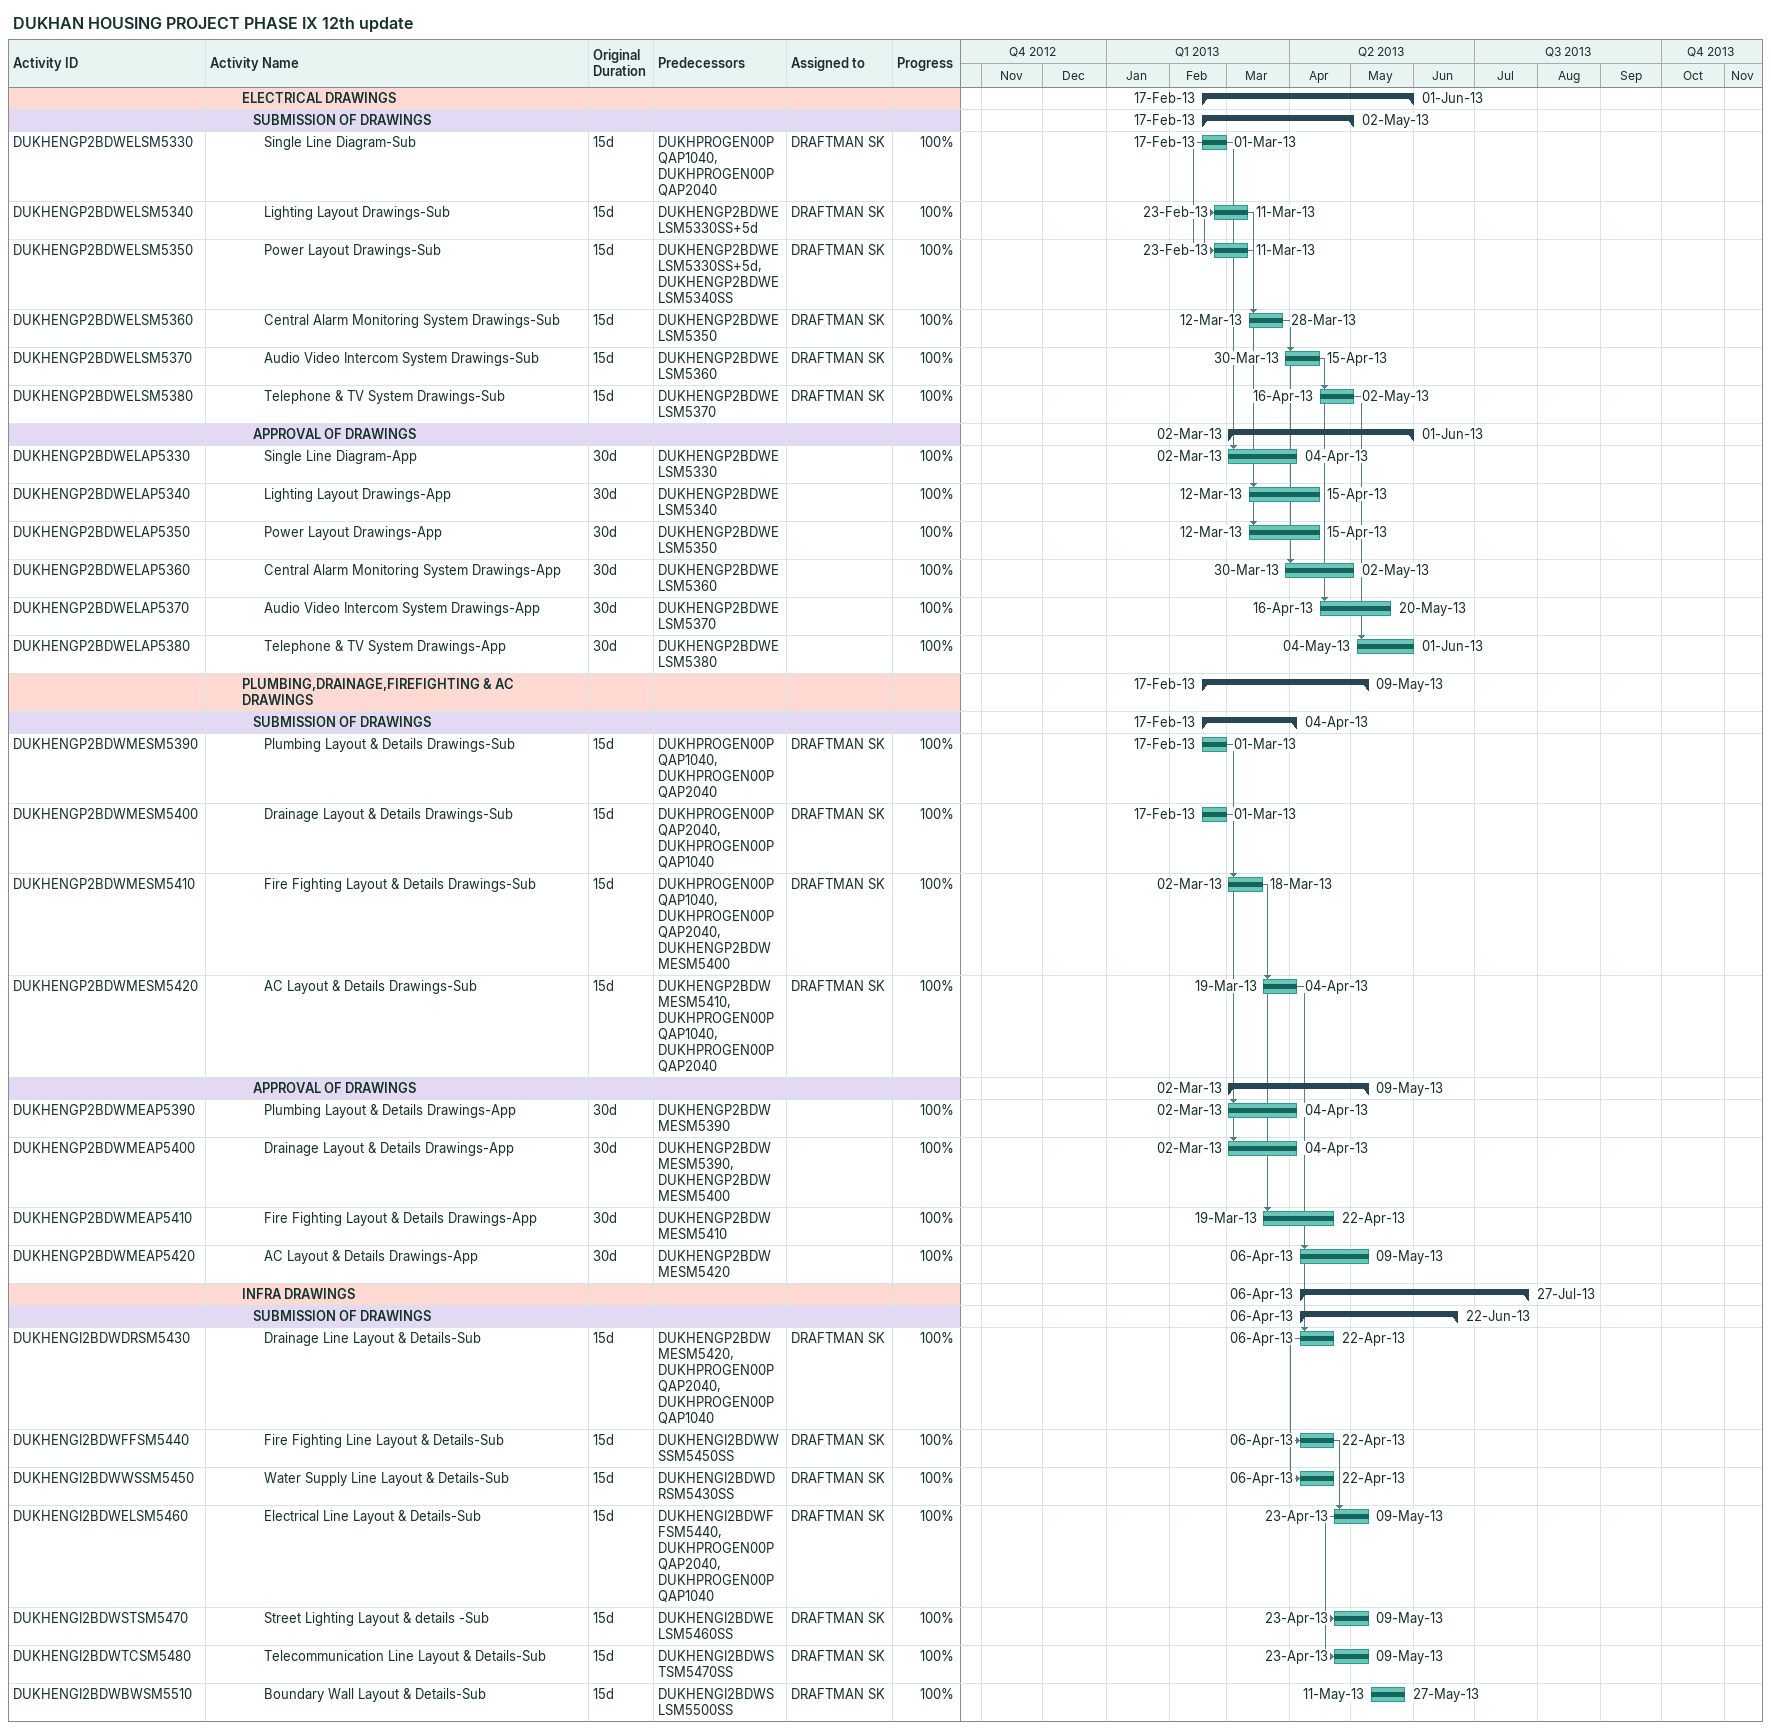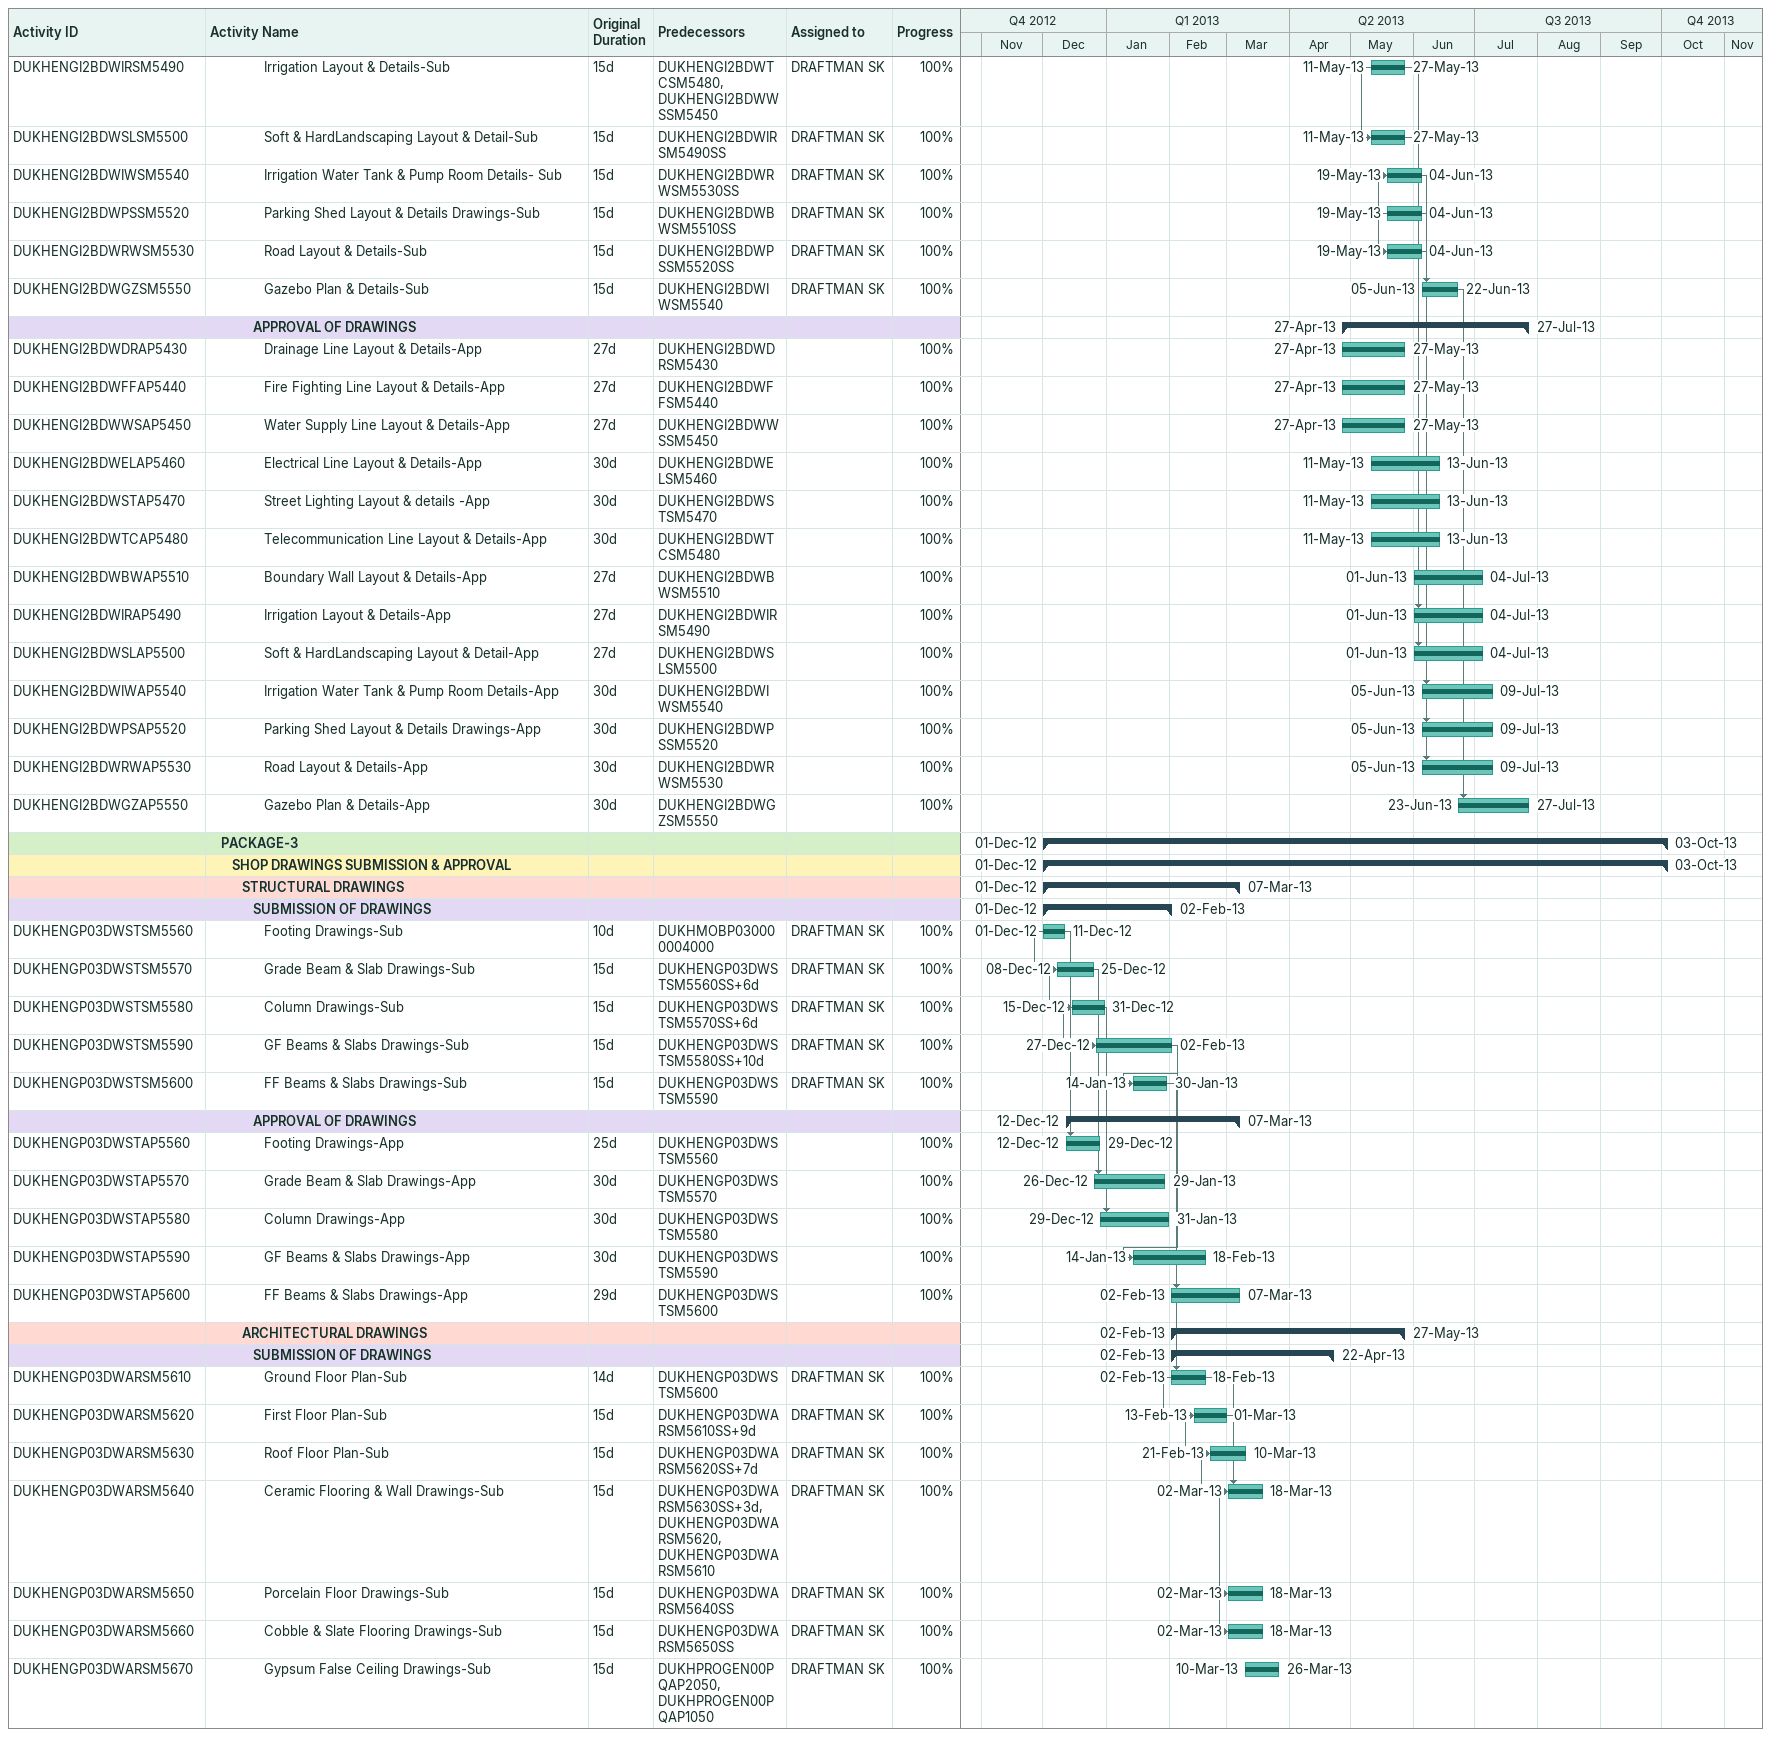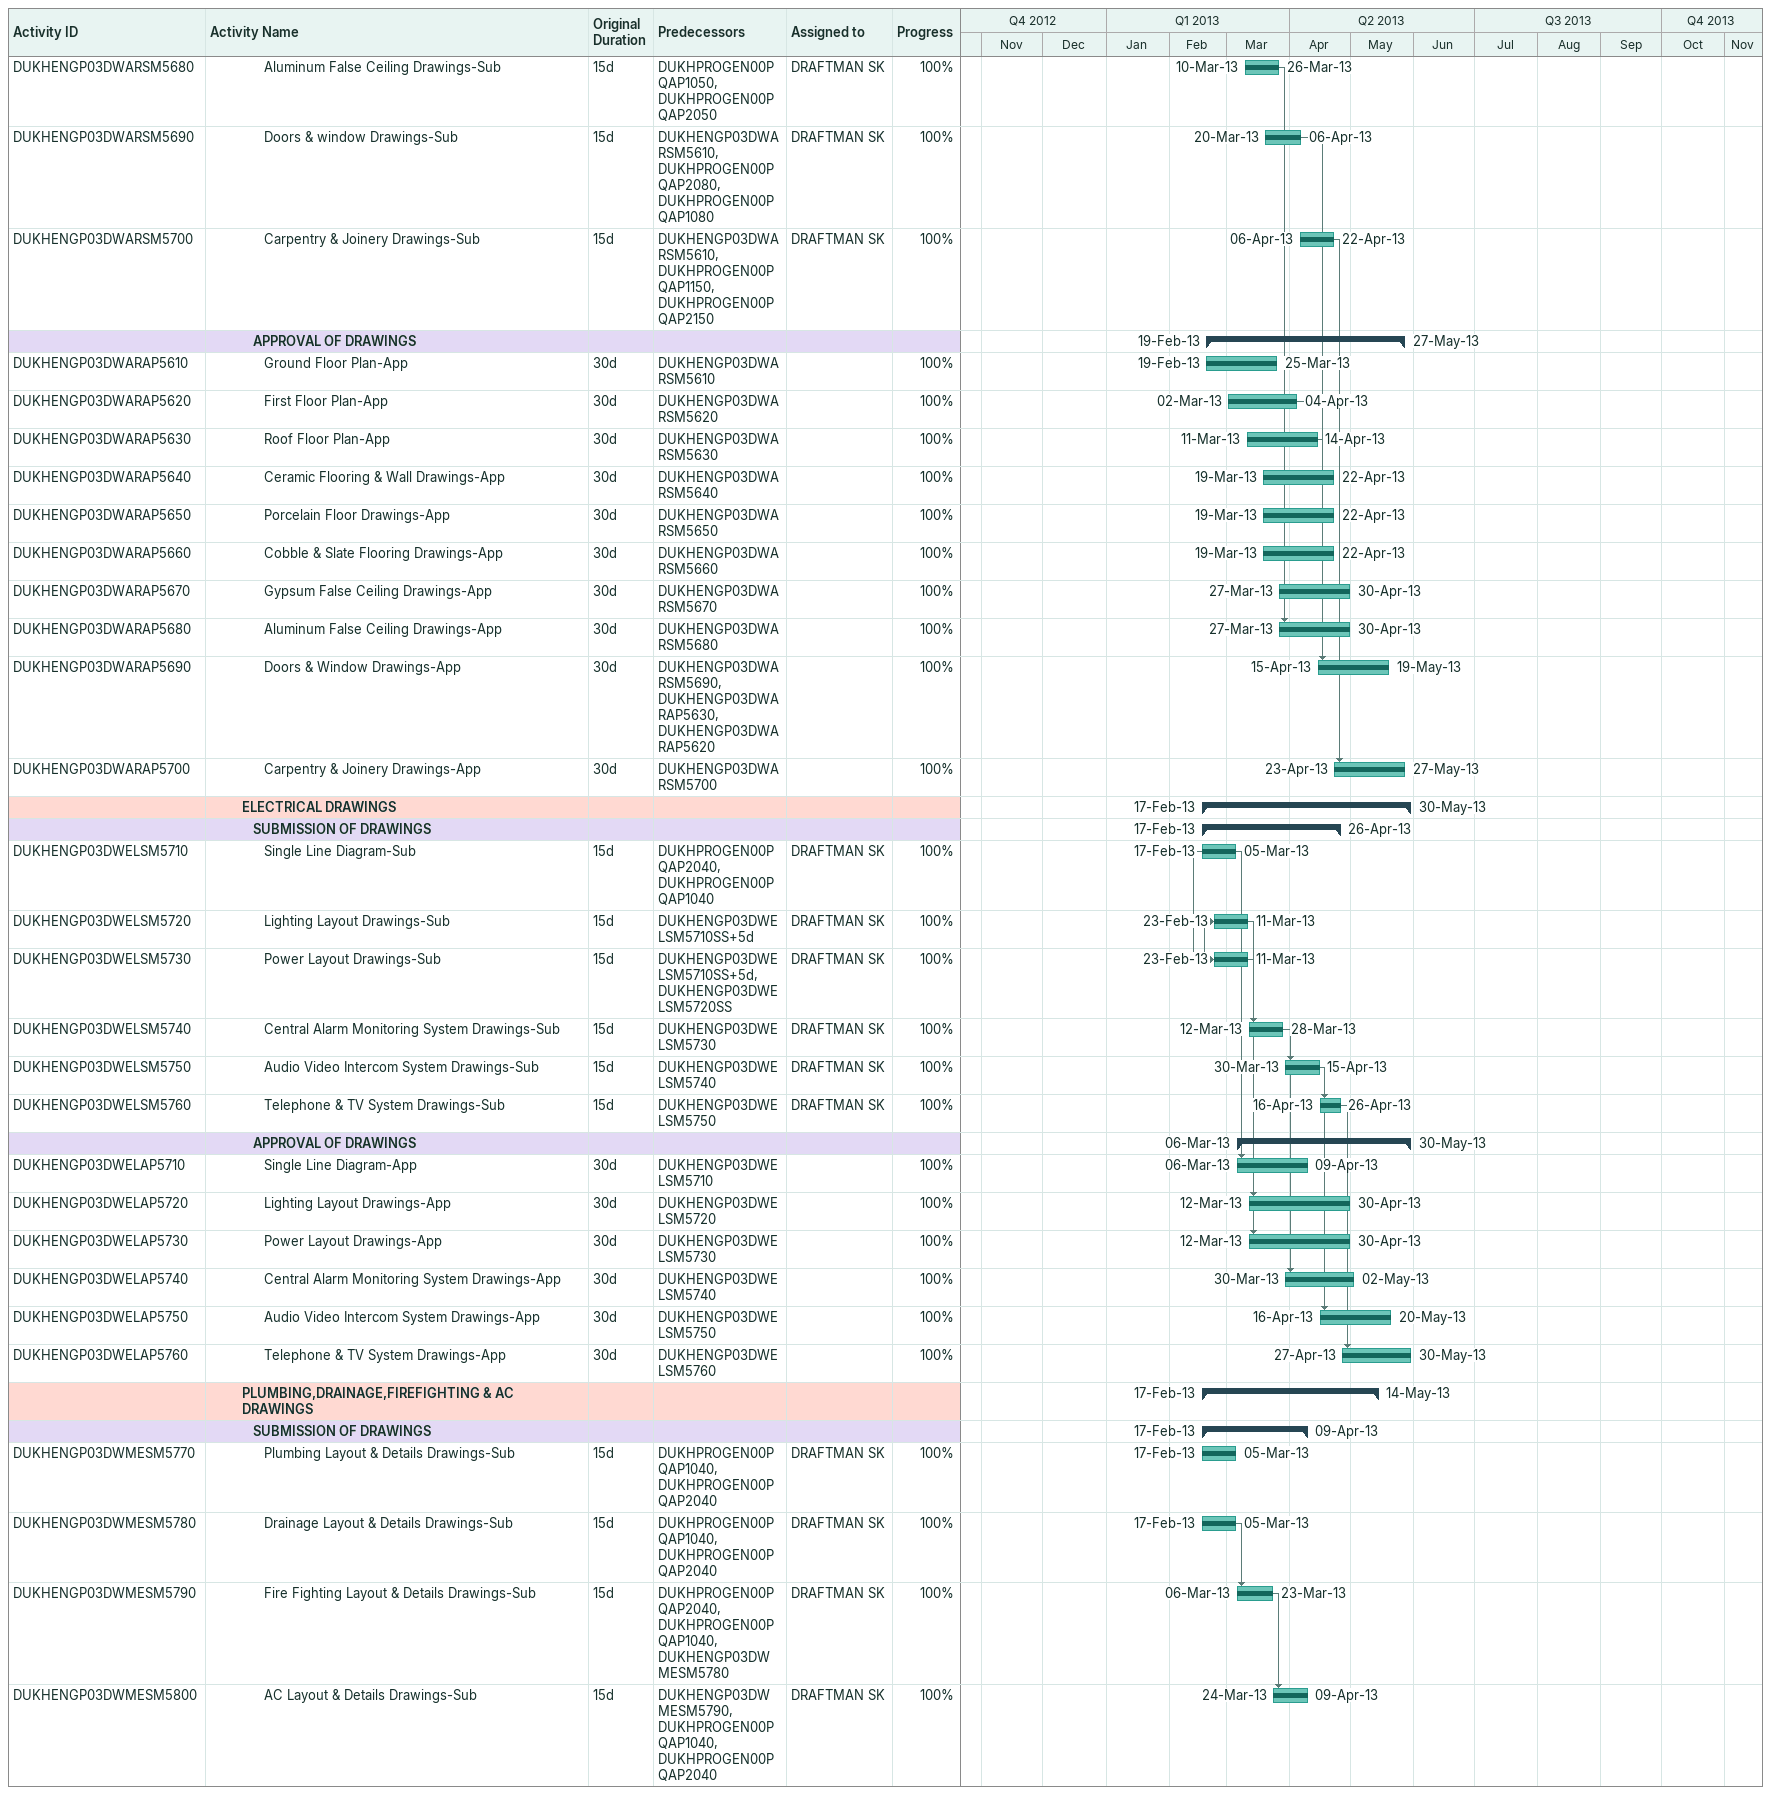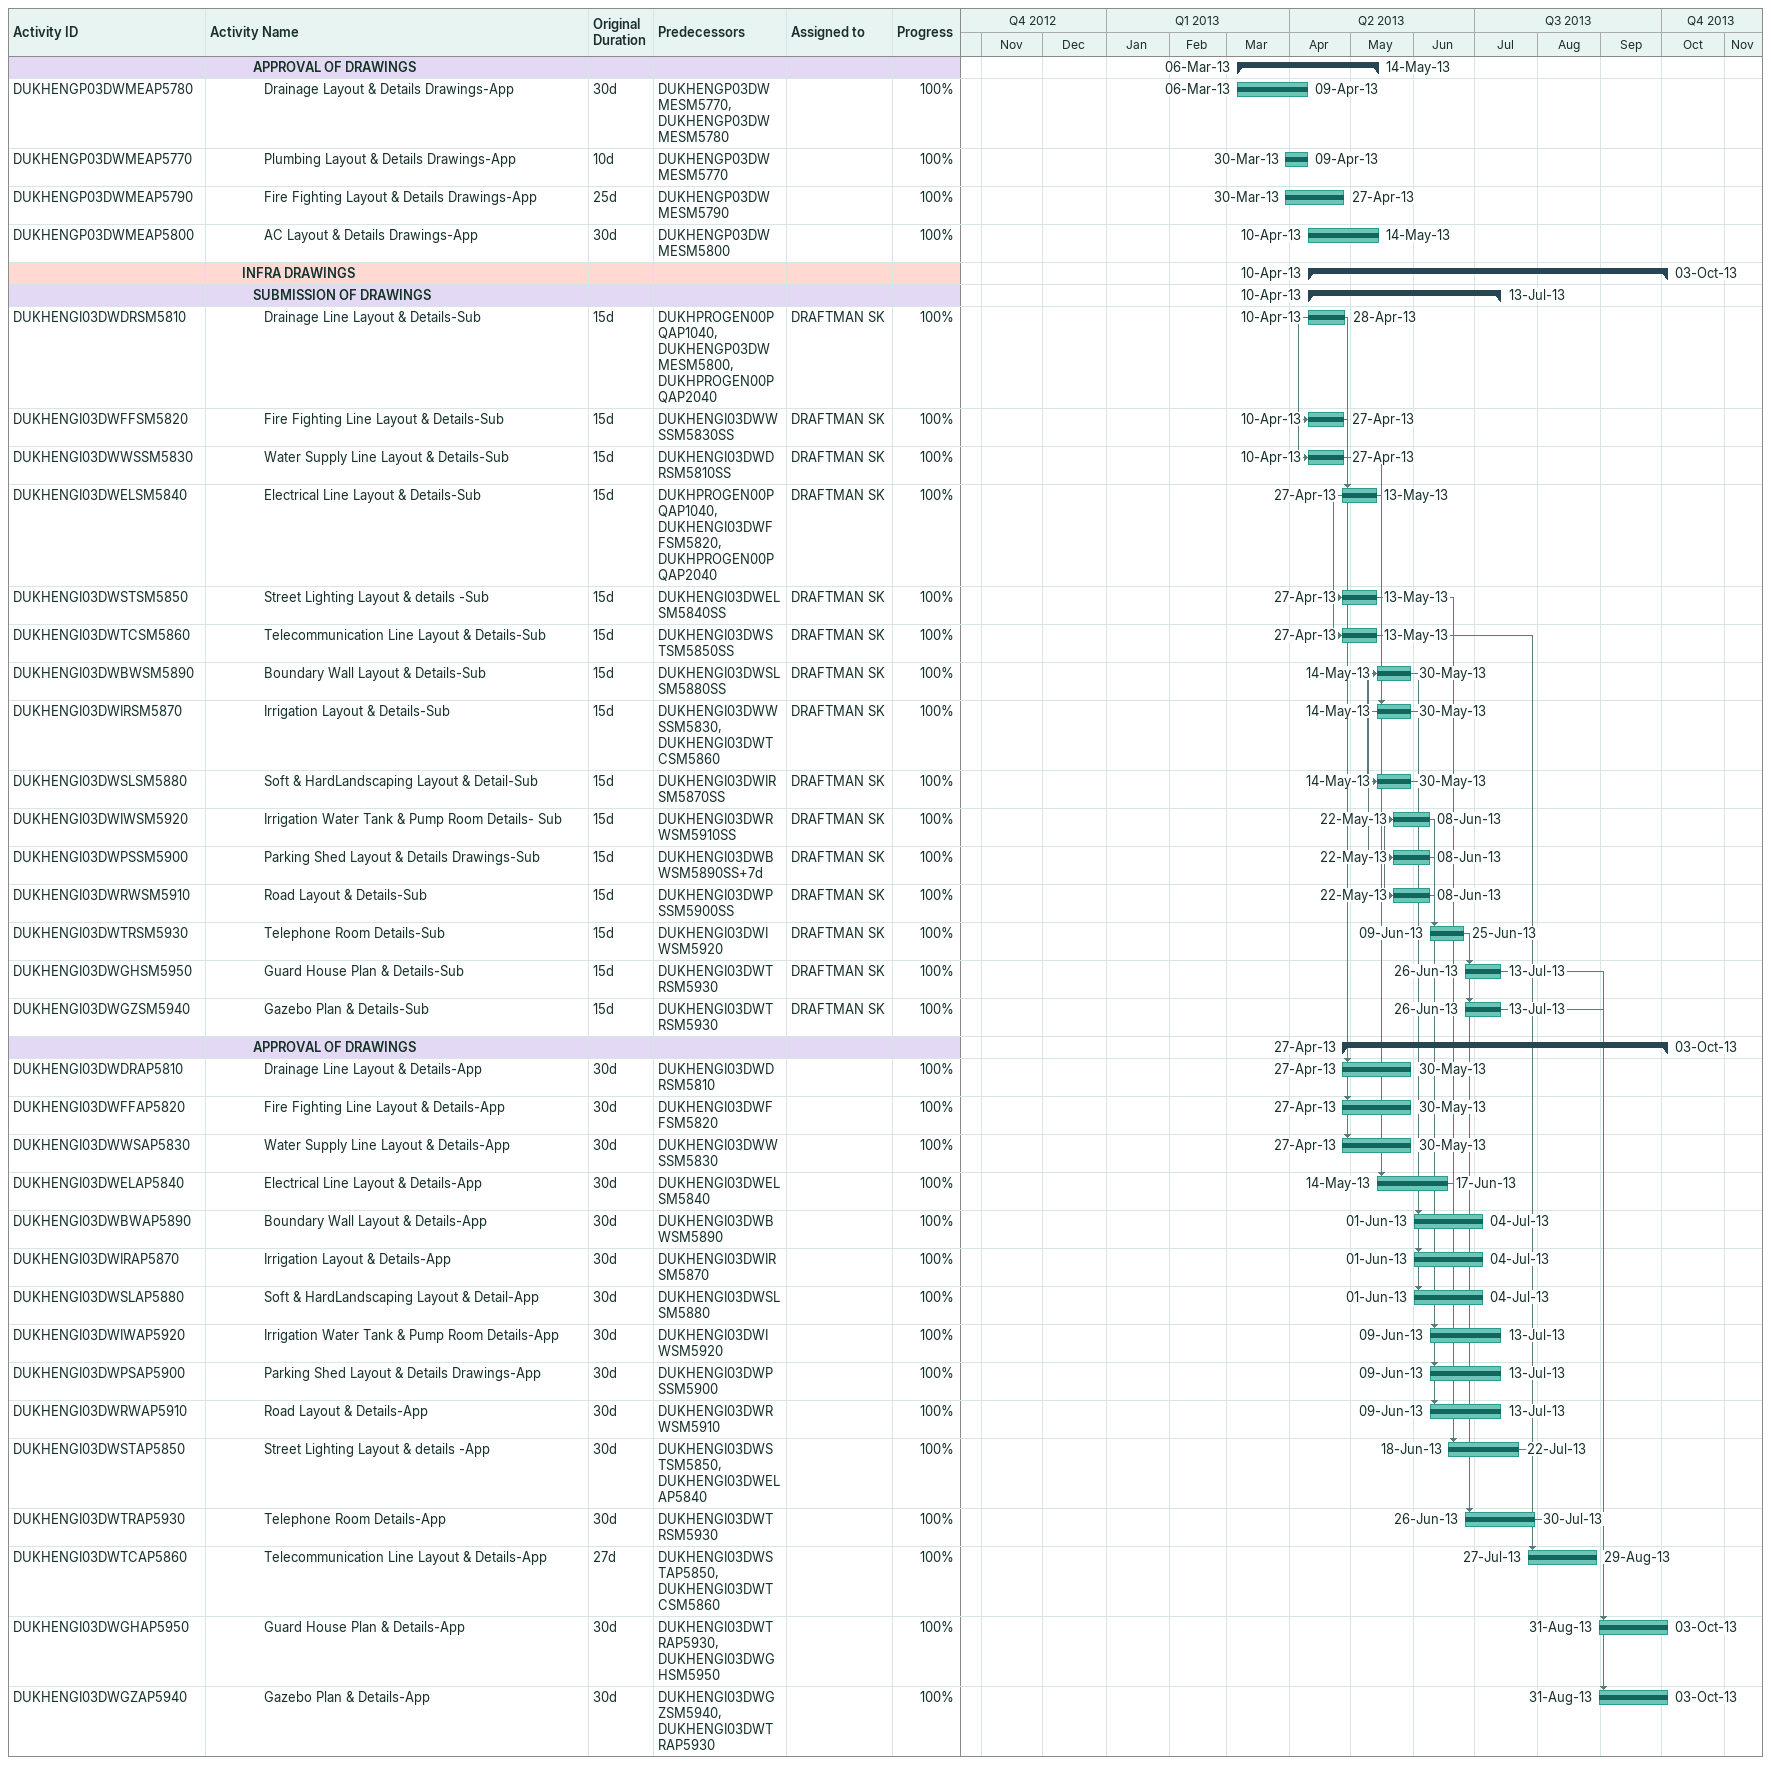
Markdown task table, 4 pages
DUKHAN HOUSING PROJECT PHASE IX 12th update

| ID | Level | Task | Original duration | Start | Finish | Predecessors | Resources | % complete |
|---|---|---|---|---|---|---|---|---|
|  | 4 | **ELECTRICAL DRAWINGS** |  | 2013-02-17 | 2013-06-01 |  |  |  |
|  | 5 | **SUBMISSION OF DRAWINGS** |  | 2013-02-17 | 2013-05-02 |  |  |  |
| DUKHENGP2BDWELSM5330 | 6 | Single Line Diagram-Sub | 15d | 2013-02-17 | 2013-03-01 | DUKHPROGEN00PQAP1040, DUKHPROGEN00PQAP2040 | DRAFTMAN SK | 100 |
| DUKHENGP2BDWELSM5340 | 6 | Lighting Layout Drawings-Sub | 15d | 2013-02-23 | 2013-03-11 | DUKHENGP2BDWELSM5330SS+5d | DRAFTMAN SK | 100 |
| DUKHENGP2BDWELSM5350 | 6 | Power Layout Drawings-Sub | 15d | 2013-02-23 | 2013-03-11 | DUKHENGP2BDWELSM5330SS+5d, DUKHENGP2BDWELSM5340SS | DRAFTMAN SK | 100 |
| DUKHENGP2BDWELSM5360 | 6 | Central Alarm Monitoring System Drawings-Sub | 15d | 2013-03-12 | 2013-03-28 | DUKHENGP2BDWELSM5350 | DRAFTMAN SK | 100 |
| DUKHENGP2BDWELSM5370 | 6 | Audio Video Intercom System Drawings-Sub | 15d | 2013-03-30 | 2013-04-15 | DUKHENGP2BDWELSM5360 | DRAFTMAN SK | 100 |
| DUKHENGP2BDWELSM5380 | 6 | Telephone & TV System Drawings-Sub | 15d | 2013-04-16 | 2013-05-02 | DUKHENGP2BDWELSM5370 | DRAFTMAN SK | 100 |
|  | 5 | **APPROVAL OF DRAWINGS** |  | 2013-03-02 | 2013-06-01 |  |  |  |
| DUKHENGP2BDWELAP5330 | 6 | Single Line Diagram-App | 30d | 2013-03-02 | 2013-04-04 | DUKHENGP2BDWELSM5330 |  | 100 |
| DUKHENGP2BDWELAP5340 | 6 | Lighting Layout Drawings-App | 30d | 2013-03-12 | 2013-04-15 | DUKHENGP2BDWELSM5340 |  | 100 |
| DUKHENGP2BDWELAP5350 | 6 | Power Layout Drawings-App | 30d | 2013-03-12 | 2013-04-15 | DUKHENGP2BDWELSM5350 |  | 100 |
| DUKHENGP2BDWELAP5360 | 6 | Central Alarm Monitoring System Drawings-App | 30d | 2013-03-30 | 2013-05-02 | DUKHENGP2BDWELSM5360 |  | 100 |
| DUKHENGP2BDWELAP5370 | 6 | Audio Video Intercom System Drawings-App | 30d | 2013-04-16 | 2013-05-20 | DUKHENGP2BDWELSM5370 |  | 100 |
| DUKHENGP2BDWELAP5380 | 6 | Telephone & TV System Drawings-App | 30d | 2013-05-04 | 2013-06-01 | DUKHENGP2BDWELSM5380 |  | 100 |
|  | 4 | **PLUMBING,DRAINAGE,FIREFIGHTING & AC DRAWINGS** |  | 2013-02-17 | 2013-05-09 |  |  |  |
|  | 5 | **SUBMISSION OF DRAWINGS** |  | 2013-02-17 | 2013-04-04 |  |  |  |
| DUKHENGP2BDWMESM5390 | 6 | Plumbing Layout & Details Drawings-Sub | 15d | 2013-02-17 | 2013-03-01 | DUKHPROGEN00PQAP1040, DUKHPROGEN00PQAP2040 | DRAFTMAN SK | 100 |
| DUKHENGP2BDWMESM5400 | 6 | Drainage Layout & Details Drawings-Sub | 15d | 2013-02-17 | 2013-03-01 | DUKHPROGEN00PQAP2040, DUKHPROGEN00PQAP1040 | DRAFTMAN SK | 100 |
| DUKHENGP2BDWMESM5410 | 6 | Fire Fighting Layout & Details Drawings-Sub | 15d | 2013-03-02 | 2013-03-18 | DUKHPROGEN00PQAP1040, DUKHPROGEN00PQAP2040, DUKHENGP2BDWMESM5400 | DRAFTMAN SK | 100 |
| DUKHENGP2BDWMESM5420 | 6 | AC Layout & Details Drawings-Sub | 15d | 2013-03-19 | 2013-04-04 | DUKHENGP2BDWMESM5410, DUKHPROGEN00PQAP1040, DUKHPROGEN00PQAP2040 | DRAFTMAN SK | 100 |
|  | 5 | **APPROVAL OF DRAWINGS** |  | 2013-03-02 | 2013-05-09 |  |  |  |
| DUKHENGP2BDWMEAP5390 | 6 | Plumbing Layout & Details Drawings-App | 30d | 2013-03-02 | 2013-04-04 | DUKHENGP2BDWMESM5390 |  | 100 |
| DUKHENGP2BDWMEAP5400 | 6 | Drainage Layout & Details Drawings-App | 30d | 2013-03-02 | 2013-04-04 | DUKHENGP2BDWMESM5390, DUKHENGP2BDWMESM5400 |  | 100 |
| DUKHENGP2BDWMEAP5410 | 6 | Fire Fighting Layout & Details Drawings-App | 30d | 2013-03-19 | 2013-04-22 | DUKHENGP2BDWMESM5410 |  | 100 |
| DUKHENGP2BDWMEAP5420 | 6 | AC Layout & Details Drawings-App | 30d | 2013-04-06 | 2013-05-09 | DUKHENGP2BDWMESM5420 |  | 100 |
|  | 4 | **INFRA DRAWINGS** |  | 2013-04-06 | 2013-07-27 |  |  |  |
|  | 5 | **SUBMISSION OF DRAWINGS** |  | 2013-04-06 | 2013-06-22 |  |  |  |
| DUKHENGI2BDWDRSM5430 | 6 | Drainage Line Layout & Details-Sub | 15d | 2013-04-06 | 2013-04-22 | DUKHENGP2BDWMESM5420, DUKHPROGEN00PQAP2040, DUKHPROGEN00PQAP1040 | DRAFTMAN SK | 100 |
| DUKHENGI2BDWFFSM5440 | 6 | Fire Fighting Line Layout & Details-Sub | 15d | 2013-04-06 | 2013-04-22 | DUKHENGI2BDWWSSM5450SS | DRAFTMAN SK | 100 |
| DUKHENGI2BDWWSSM5450 | 6 | Water Supply Line Layout & Details-Sub | 15d | 2013-04-06 | 2013-04-22 | DUKHENGI2BDWDRSM5430SS | DRAFTMAN SK | 100 |
| DUKHENGI2BDWELSM5460 | 6 | Electrical Line Layout & Details-Sub | 15d | 2013-04-23 | 2013-05-09 | DUKHENGI2BDWFFSM5440, DUKHPROGEN00PQAP2040, DUKHPROGEN00PQAP1040 | DRAFTMAN SK | 100 |
| DUKHENGI2BDWSTSM5470 | 6 | Street Lighting Layout & details -Sub | 15d | 2013-04-23 | 2013-05-09 | DUKHENGI2BDWELSM5460SS | DRAFTMAN SK | 100 |
| DUKHENGI2BDWTCSM5480 | 6 | Telecommunication Line Layout & Details-Sub | 15d | 2013-04-23 | 2013-05-09 | DUKHENGI2BDWSTSM5470SS | DRAFTMAN SK | 100 |
| DUKHENGI2BDWBWSM5510 | 6 | Boundary Wall Layout & Details-Sub | 15d | 2013-05-11 | 2013-05-27 | DUKHENGI2BDWSLSM5500SS | DRAFTMAN SK | 100 |
| DUKHENGI2BDWIRSM5490 | 6 | Irrigation Layout & Details-Sub | 15d | 2013-05-11 | 2013-05-27 | DUKHENGI2BDWTCSM5480, DUKHENGI2BDWWSSM5450 | DRAFTMAN SK | 100 |
| DUKHENGI2BDWSLSM5500 | 6 | Soft & HardLandscaping Layout & Detail-Sub | 15d | 2013-05-11 | 2013-05-27 | DUKHENGI2BDWIRSM5490SS | DRAFTMAN SK | 100 |
| DUKHENGI2BDWIWSM5540 | 6 | Irrigation Water Tank & Pump Room Details- Sub | 15d | 2013-05-19 | 2013-06-04 | DUKHENGI2BDWRWSM5530SS | DRAFTMAN SK | 100 |
| DUKHENGI2BDWPSSM5520 | 6 | Parking Shed Layout & Details Drawings-Sub | 15d | 2013-05-19 | 2013-06-04 | DUKHENGI2BDWBWSM5510SS | DRAFTMAN SK | 100 |
| DUKHENGI2BDWRWSM5530 | 6 | Road Layout & Details-Sub | 15d | 2013-05-19 | 2013-06-04 | DUKHENGI2BDWPSSM5520SS | DRAFTMAN SK | 100 |
| DUKHENGI2BDWGZSM5550 | 6 | Gazebo Plan & Details-Sub | 15d | 2013-06-05 | 2013-06-22 | DUKHENGI2BDWIWSM5540 | DRAFTMAN SK | 100 |
|  | 5 | **APPROVAL OF DRAWINGS** |  | 2013-04-27 | 2013-07-27 |  |  |  |
| DUKHENGI2BDWDRAP5430 | 6 | Drainage Line Layout & Details-App | 27d | 2013-04-27 | 2013-05-27 | DUKHENGI2BDWDRSM5430 |  | 100 |
| DUKHENGI2BDWFFAP5440 | 6 | Fire Fighting Line Layout & Details-App | 27d | 2013-04-27 | 2013-05-27 | DUKHENGI2BDWFFSM5440 |  | 100 |
| DUKHENGI2BDWWSAP5450 | 6 | Water Supply Line Layout & Details-App | 27d | 2013-04-27 | 2013-05-27 | DUKHENGI2BDWWSSM5450 |  | 100 |
| DUKHENGI2BDWELAP5460 | 6 | Electrical Line Layout & Details-App | 30d | 2013-05-11 | 2013-06-13 | DUKHENGI2BDWELSM5460 |  | 100 |
| DUKHENGI2BDWSTAP5470 | 6 | Street Lighting Layout & details -App | 30d | 2013-05-11 | 2013-06-13 | DUKHENGI2BDWSTSM5470 |  | 100 |
| DUKHENGI2BDWTCAP5480 | 6 | Telecommunication Line Layout & Details-App | 30d | 2013-05-11 | 2013-06-13 | DUKHENGI2BDWTCSM5480 |  | 100 |
| DUKHENGI2BDWBWAP5510 | 6 | Boundary Wall Layout & Details-App | 27d | 2013-06-01 | 2013-07-04 | DUKHENGI2BDWBWSM5510 |  | 100 |
| DUKHENGI2BDWIRAP5490 | 6 | Irrigation Layout & Details-App | 27d | 2013-06-01 | 2013-07-04 | DUKHENGI2BDWIRSM5490 |  | 100 |
| DUKHENGI2BDWSLAP5500 | 6 | Soft & HardLandscaping Layout & Detail-App | 27d | 2013-06-01 | 2013-07-04 | DUKHENGI2BDWSLSM5500 |  | 100 |
| DUKHENGI2BDWIWAP5540 | 6 | Irrigation Water Tank & Pump Room Details-App | 30d | 2013-06-05 | 2013-07-09 | DUKHENGI2BDWIWSM5540 |  | 100 |
| DUKHENGI2BDWPSAP5520 | 6 | Parking Shed Layout & Details Drawings-App | 30d | 2013-06-05 | 2013-07-09 | DUKHENGI2BDWPSSM5520 |  | 100 |
| DUKHENGI2BDWRWAP5530 | 6 | Road Layout & Details-App | 30d | 2013-06-05 | 2013-07-09 | DUKHENGI2BDWRWSM5530 |  | 100 |
| DUKHENGI2BDWGZAP5550 | 6 | Gazebo Plan & Details-App | 30d | 2013-06-23 | 2013-07-27 | DUKHENGI2BDWGZSM5550 |  | 100 |
|  | 2 | **PACKAGE-3** |  | 2012-12-01 | 2013-10-03 |  |  |  |
|  | 3 | **SHOP DRAWINGS SUBMISSION & APPROVAL** |  | 2012-12-01 | 2013-10-03 |  |  |  |
|  | 4 | **STRUCTURAL DRAWINGS** |  | 2012-12-01 | 2013-03-07 |  |  |  |
|  | 5 | **SUBMISSION OF DRAWINGS** |  | 2012-12-01 | 2013-02-02 |  |  |  |
| DUKHENGP03DWSTSM5560 | 6 | Footing Drawings-Sub | 10d | 2012-12-01 | 2012-12-11 | DUKHMOBP030000004000 | DRAFTMAN SK | 100 |
| DUKHENGP03DWSTSM5570 | 6 | Grade Beam & Slab Drawings-Sub | 15d | 2012-12-08 | 2012-12-25 | DUKHENGP03DWSTSM5560SS+6d | DRAFTMAN SK | 100 |
| DUKHENGP03DWSTSM5580 | 6 | Column Drawings-Sub | 15d | 2012-12-15 | 2012-12-31 | DUKHENGP03DWSTSM5570SS+6d | DRAFTMAN SK | 100 |
| DUKHENGP03DWSTSM5590 | 6 | GF Beams & Slabs Drawings-Sub | 15d | 2012-12-27 | 2013-02-02 | DUKHENGP03DWSTSM5580SS+10d | DRAFTMAN SK | 100 |
| DUKHENGP03DWSTSM5600 | 6 | FF Beams & Slabs Drawings-Sub | 15d | 2013-01-14 | 2013-01-30 | DUKHENGP03DWSTSM5590 | DRAFTMAN SK | 100 |
|  | 5 | **APPROVAL OF DRAWINGS** |  | 2012-12-12 | 2013-03-07 |  |  |  |
| DUKHENGP03DWSTAP5560 | 6 | Footing Drawings-App | 25d | 2012-12-12 | 2012-12-29 | DUKHENGP03DWSTSM5560 |  | 100 |
| DUKHENGP03DWSTAP5570 | 6 | Grade Beam & Slab Drawings-App | 30d | 2012-12-26 | 2013-01-29 | DUKHENGP03DWSTSM5570 |  | 100 |
| DUKHENGP03DWSTAP5580 | 6 | Column Drawings-App | 30d | 2012-12-29 | 2013-01-31 | DUKHENGP03DWSTSM5580 |  | 100 |
| DUKHENGP03DWSTAP5590 | 6 | GF Beams & Slabs Drawings-App | 30d | 2013-01-14 | 2013-02-18 | DUKHENGP03DWSTSM5590 |  | 100 |
| DUKHENGP03DWSTAP5600 | 6 | FF Beams & Slabs Drawings-App | 29d | 2013-02-02 | 2013-03-07 | DUKHENGP03DWSTSM5600 |  | 100 |
|  | 4 | **ARCHITECTURAL DRAWINGS** |  | 2013-02-02 | 2013-05-27 |  |  |  |
|  | 5 | **SUBMISSION OF DRAWINGS** |  | 2013-02-02 | 2013-04-22 |  |  |  |
| DUKHENGP03DWARSM5610 | 6 | Ground Floor Plan-Sub | 14d | 2013-02-02 | 2013-02-18 | DUKHENGP03DWSTSM5600 | DRAFTMAN SK | 100 |
| DUKHENGP03DWARSM5620 | 6 | First Floor Plan-Sub | 15d | 2013-02-13 | 2013-03-01 | DUKHENGP03DWARSM5610SS+9d | DRAFTMAN SK | 100 |
| DUKHENGP03DWARSM5630 | 6 | Roof Floor Plan-Sub | 15d | 2013-02-21 | 2013-03-10 | DUKHENGP03DWARSM5620SS+7d | DRAFTMAN SK | 100 |
| DUKHENGP03DWARSM5640 | 6 | Ceramic Flooring & Wall Drawings-Sub | 15d | 2013-03-02 | 2013-03-18 | DUKHENGP03DWARSM5630SS+3d, DUKHENGP03DWARSM5620, DUKHENGP03DWARSM5610 | DRAFTMAN SK | 100 |
| DUKHENGP03DWARSM5650 | 6 | Porcelain Floor Drawings-Sub | 15d | 2013-03-02 | 2013-03-18 | DUKHENGP03DWARSM5640SS | DRAFTMAN SK | 100 |
| DUKHENGP03DWARSM5660 | 6 | Cobble & Slate Flooring Drawings-Sub | 15d | 2013-03-02 | 2013-03-18 | DUKHENGP03DWARSM5650SS | DRAFTMAN SK | 100 |
| DUKHENGP03DWARSM5670 | 6 | Gypsum False Ceiling Drawings-Sub | 15d | 2013-03-10 | 2013-03-26 | DUKHPROGEN00PQAP2050, DUKHPROGEN00PQAP1050 | DRAFTMAN SK | 100 |
| DUKHENGP03DWARSM5680 | 6 | Aluminum False Ceiling Drawings-Sub | 15d | 2013-03-10 | 2013-03-26 | DUKHPROGEN00PQAP1050, DUKHPROGEN00PQAP2050 | DRAFTMAN SK | 100 |
| DUKHENGP03DWARSM5690 | 6 | Doors & window Drawings-Sub | 15d | 2013-03-20 | 2013-04-06 | DUKHENGP03DWARSM5610, DUKHPROGEN00PQAP2080, DUKHPROGEN00PQAP1080 | DRAFTMAN SK | 100 |
| DUKHENGP03DWARSM5700 | 6 | Carpentry & Joinery Drawings-Sub | 15d | 2013-04-06 | 2013-04-22 | DUKHENGP03DWARSM5610, DUKHPROGEN00PQAP1150, DUKHPROGEN00PQAP2150 | DRAFTMAN SK | 100 |
|  | 5 | **APPROVAL OF DRAWINGS** |  | 2013-02-19 | 2013-05-27 |  |  |  |
| DUKHENGP03DWARAP5610 | 6 | Ground Floor Plan-App | 30d | 2013-02-19 | 2013-03-25 | DUKHENGP03DWARSM5610 |  | 100 |
| DUKHENGP03DWARAP5620 | 6 | First Floor Plan-App | 30d | 2013-03-02 | 2013-04-04 | DUKHENGP03DWARSM5620 |  | 100 |
| DUKHENGP03DWARAP5630 | 6 | Roof Floor Plan-App | 30d | 2013-03-11 | 2013-04-14 | DUKHENGP03DWARSM5630 |  | 100 |
| DUKHENGP03DWARAP5640 | 6 | Ceramic Flooring & Wall Drawings-App | 30d | 2013-03-19 | 2013-04-22 | DUKHENGP03DWARSM5640 |  | 100 |
| DUKHENGP03DWARAP5650 | 6 | Porcelain Floor Drawings-App | 30d | 2013-03-19 | 2013-04-22 | DUKHENGP03DWARSM5650 |  | 100 |
| DUKHENGP03DWARAP5660 | 6 | Cobble & Slate Flooring Drawings-App | 30d | 2013-03-19 | 2013-04-22 | DUKHENGP03DWARSM5660 |  | 100 |
| DUKHENGP03DWARAP5670 | 6 | Gypsum False Ceiling Drawings-App | 30d | 2013-03-27 | 2013-04-30 | DUKHENGP03DWARSM5670 |  | 100 |
| DUKHENGP03DWARAP5680 | 6 | Aluminum False Ceiling Drawings-App | 30d | 2013-03-27 | 2013-04-30 | DUKHENGP03DWARSM5680 |  | 100 |
| DUKHENGP03DWARAP5690 | 6 | Doors & Window Drawings-App | 30d | 2013-04-15 | 2013-05-19 | DUKHENGP03DWARSM5690, DUKHENGP03DWARAP5630, DUKHENGP03DWARAP5620 |  | 100 |
| DUKHENGP03DWARAP5700 | 6 | Carpentry & Joinery Drawings-App | 30d | 2013-04-23 | 2013-05-27 | DUKHENGP03DWARSM5700 |  | 100 |
|  | 4 | **ELECTRICAL DRAWINGS** |  | 2013-02-17 | 2013-05-30 |  |  |  |
|  | 5 | **SUBMISSION OF DRAWINGS** |  | 2013-02-17 | 2013-04-26 |  |  |  |
| DUKHENGP03DWELSM5710 | 6 | Single Line Diagram-Sub | 15d | 2013-02-17 | 2013-03-05 | DUKHPROGEN00PQAP2040, DUKHPROGEN00PQAP1040 | DRAFTMAN SK | 100 |
| DUKHENGP03DWELSM5720 | 6 | Lighting Layout Drawings-Sub | 15d | 2013-02-23 | 2013-03-11 | DUKHENGP03DWELSM5710SS+5d | DRAFTMAN SK | 100 |
| DUKHENGP03DWELSM5730 | 6 | Power Layout Drawings-Sub | 15d | 2013-02-23 | 2013-03-11 | DUKHENGP03DWELSM5710SS+5d, DUKHENGP03DWELSM5720SS | DRAFTMAN SK | 100 |
| DUKHENGP03DWELSM5740 | 6 | Central Alarm Monitoring System Drawings-Sub | 15d | 2013-03-12 | 2013-03-28 | DUKHENGP03DWELSM5730 | DRAFTMAN SK | 100 |
| DUKHENGP03DWELSM5750 | 6 | Audio Video Intercom System Drawings-Sub | 15d | 2013-03-30 | 2013-04-15 | DUKHENGP03DWELSM5740 | DRAFTMAN SK | 100 |
| DUKHENGP03DWELSM5760 | 6 | Telephone & TV System Drawings-Sub | 15d | 2013-04-16 | 2013-04-26 | DUKHENGP03DWELSM5750 | DRAFTMAN SK | 100 |
|  | 5 | **APPROVAL OF DRAWINGS** |  | 2013-03-06 | 2013-05-30 |  |  |  |
| DUKHENGP03DWELAP5710 | 6 | Single Line Diagram-App | 30d | 2013-03-06 | 2013-04-09 | DUKHENGP03DWELSM5710 |  | 100 |
| DUKHENGP03DWELAP5720 | 6 | Lighting Layout Drawings-App | 30d | 2013-03-12 | 2013-04-30 | DUKHENGP03DWELSM5720 |  | 100 |
| DUKHENGP03DWELAP5730 | 6 | Power Layout Drawings-App | 30d | 2013-03-12 | 2013-04-30 | DUKHENGP03DWELSM5730 |  | 100 |
| DUKHENGP03DWELAP5740 | 6 | Central Alarm Monitoring System Drawings-App | 30d | 2013-03-30 | 2013-05-02 | DUKHENGP03DWELSM5740 |  | 100 |
| DUKHENGP03DWELAP5750 | 6 | Audio Video Intercom System Drawings-App | 30d | 2013-04-16 | 2013-05-20 | DUKHENGP03DWELSM5750 |  | 100 |
| DUKHENGP03DWELAP5760 | 6 | Telephone & TV System Drawings-App | 30d | 2013-04-27 | 2013-05-30 | DUKHENGP03DWELSM5760 |  | 100 |
|  | 4 | **PLUMBING,DRAINAGE,FIREFIGHTING & AC DRAWINGS** |  | 2013-02-17 | 2013-05-14 |  |  |  |
|  | 5 | **SUBMISSION OF DRAWINGS** |  | 2013-02-17 | 2013-04-09 |  |  |  |
| DUKHENGP03DWMESM5770 | 6 | Plumbing Layout & Details Drawings-Sub | 15d | 2013-02-17 | 2013-03-05 | DUKHPROGEN00PQAP1040, DUKHPROGEN00PQAP2040 | DRAFTMAN SK | 100 |
| DUKHENGP03DWMESM5780 | 6 | Drainage Layout & Details Drawings-Sub | 15d | 2013-02-17 | 2013-03-05 | DUKHPROGEN00PQAP1040, DUKHPROGEN00PQAP2040 | DRAFTMAN SK | 100 |
| DUKHENGP03DWMESM5790 | 6 | Fire Fighting Layout & Details Drawings-Sub | 15d | 2013-03-06 | 2013-03-23 | DUKHPROGEN00PQAP2040, DUKHPROGEN00PQAP1040, DUKHENGP03DWMESM5780 | DRAFTMAN SK | 100 |
| DUKHENGP03DWMESM5800 | 6 | AC Layout & Details Drawings-Sub | 15d | 2013-03-24 | 2013-04-09 | DUKHENGP03DWMESM5790, DUKHPROGEN00PQAP1040, DUKHPROGEN00PQAP2040 | DRAFTMAN SK | 100 |
|  | 5 | **APPROVAL OF DRAWINGS** |  | 2013-03-06 | 2013-05-14 |  |  |  |
| DUKHENGP03DWMEAP5780 | 6 | Drainage Layout & Details Drawings-App | 30d | 2013-03-06 | 2013-04-09 | DUKHENGP03DWMESM5770, DUKHENGP03DWMESM5780 |  | 100 |
| DUKHENGP03DWMEAP5770 | 6 | Plumbing Layout & Details Drawings-App | 10d | 2013-03-30 | 2013-04-09 | DUKHENGP03DWMESM5770 |  | 100 |
| DUKHENGP03DWMEAP5790 | 6 | Fire Fighting Layout & Details Drawings-App | 25d | 2013-03-30 | 2013-04-27 | DUKHENGP03DWMESM5790 |  | 100 |
| DUKHENGP03DWMEAP5800 | 6 | AC Layout & Details Drawings-App | 30d | 2013-04-10 | 2013-05-14 | DUKHENGP03DWMESM5800 |  | 100 |
|  | 4 | **INFRA DRAWINGS** |  | 2013-04-10 | 2013-10-03 |  |  |  |
|  | 5 | **SUBMISSION OF DRAWINGS** |  | 2013-04-10 | 2013-07-13 |  |  |  |
| DUKHENGI03DWDRSM5810 | 6 | Drainage Line Layout & Details-Sub | 15d | 2013-04-10 | 2013-04-28 | DUKHPROGEN00PQAP1040, DUKHENGP03DWMESM5800, DUKHPROGEN00PQAP2040 | DRAFTMAN SK | 100 |
| DUKHENGI03DWFFSM5820 | 6 | Fire Fighting Line Layout & Details-Sub | 15d | 2013-04-10 | 2013-04-27 | DUKHENGI03DWWSSM5830SS | DRAFTMAN SK | 100 |
| DUKHENGI03DWWSSM5830 | 6 | Water Supply Line Layout & Details-Sub | 15d | 2013-04-10 | 2013-04-27 | DUKHENGI03DWDRSM5810SS | DRAFTMAN SK | 100 |
| DUKHENGI03DWELSM5840 | 6 | Electrical Line Layout & Details-Sub | 15d | 2013-04-27 | 2013-05-13 | DUKHPROGEN00PQAP1040, DUKHENGI03DWFFSM5820, DUKHPROGEN00PQAP2040 | DRAFTMAN SK | 100 |
| DUKHENGI03DWSTSM5850 | 6 | Street Lighting Layout & details -Sub | 15d | 2013-04-27 | 2013-05-13 | DUKHENGI03DWELSM5840SS | DRAFTMAN SK | 100 |
| DUKHENGI03DWTCSM5860 | 6 | Telecommunication Line Layout & Details-Sub | 15d | 2013-04-27 | 2013-05-13 | DUKHENGI03DWSTSM5850SS | DRAFTMAN SK | 100 |
| DUKHENGI03DWBWSM5890 | 6 | Boundary Wall Layout & Details-Sub | 15d | 2013-05-14 | 2013-05-30 | DUKHENGI03DWSLSM5880SS | DRAFTMAN SK | 100 |
| DUKHENGI03DWIRSM5870 | 6 | Irrigation Layout & Details-Sub | 15d | 2013-05-14 | 2013-05-30 | DUKHENGI03DWWSSM5830, DUKHENGI03DWTCSM5860 | DRAFTMAN SK | 100 |
| DUKHENGI03DWSLSM5880 | 6 | Soft & HardLandscaping Layout & Detail-Sub | 15d | 2013-05-14 | 2013-05-30 | DUKHENGI03DWIRSM5870SS | DRAFTMAN SK | 100 |
| DUKHENGI03DWIWSM5920 | 6 | Irrigation Water Tank & Pump Room Details- Sub | 15d | 2013-05-22 | 2013-06-08 | DUKHENGI03DWRWSM5910SS | DRAFTMAN SK | 100 |
| DUKHENGI03DWPSSM5900 | 6 | Parking Shed Layout & Details Drawings-Sub | 15d | 2013-05-22 | 2013-06-08 | DUKHENGI03DWBWSM5890SS+7d | DRAFTMAN SK | 100 |
| DUKHENGI03DWRWSM5910 | 6 | Road Layout & Details-Sub | 15d | 2013-05-22 | 2013-06-08 | DUKHENGI03DWPSSM5900SS | DRAFTMAN SK | 100 |
| DUKHENGI03DWTRSM5930 | 6 | Telephone Room Details-Sub | 15d | 2013-06-09 | 2013-06-25 | DUKHENGI03DWIWSM5920 | DRAFTMAN SK | 100 |
| DUKHENGI03DWGHSM5950 | 6 | Guard House Plan & Details-Sub | 15d | 2013-06-26 | 2013-07-13 | DUKHENGI03DWTRSM5930 | DRAFTMAN SK | 100 |
| DUKHENGI03DWGZSM5940 | 6 | Gazebo Plan & Details-Sub | 15d | 2013-06-26 | 2013-07-13 | DUKHENGI03DWTRSM5930 | DRAFTMAN SK | 100 |
|  | 5 | **APPROVAL OF DRAWINGS** |  | 2013-04-27 | 2013-10-03 |  |  |  |
| DUKHENGI03DWDRAP5810 | 6 | Drainage Line Layout & Details-App | 30d | 2013-04-27 | 2013-05-30 | DUKHENGI03DWDRSM5810 |  | 100 |
| DUKHENGI03DWFFAP5820 | 6 | Fire Fighting Line Layout & Details-App | 30d | 2013-04-27 | 2013-05-30 | DUKHENGI03DWFFSM5820 |  | 100 |
| DUKHENGI03DWWSAP5830 | 6 | Water Supply Line Layout & Details-App | 30d | 2013-04-27 | 2013-05-30 | DUKHENGI03DWWSSM5830 |  | 100 |
| DUKHENGI03DWELAP5840 | 6 | Electrical Line Layout & Details-App | 30d | 2013-05-14 | 2013-06-17 | DUKHENGI03DWELSM5840 |  | 100 |
| DUKHENGI03DWBWAP5890 | 6 | Boundary Wall Layout & Details-App | 30d | 2013-06-01 | 2013-07-04 | DUKHENGI03DWBWSM5890 |  | 100 |
| DUKHENGI03DWIRAP5870 | 6 | Irrigation Layout & Details-App | 30d | 2013-06-01 | 2013-07-04 | DUKHENGI03DWIRSM5870 |  | 100 |
| DUKHENGI03DWSLAP5880 | 6 | Soft & HardLandscaping Layout & Detail-App | 30d | 2013-06-01 | 2013-07-04 | DUKHENGI03DWSLSM5880 |  | 100 |
| DUKHENGI03DWIWAP5920 | 6 | Irrigation Water Tank & Pump Room Details-App | 30d | 2013-06-09 | 2013-07-13 | DUKHENGI03DWIWSM5920 |  | 100 |
| DUKHENGI03DWPSAP5900 | 6 | Parking Shed Layout & Details Drawings-App | 30d | 2013-06-09 | 2013-07-13 | DUKHENGI03DWPSSM5900 |  | 100 |
| DUKHENGI03DWRWAP5910 | 6 | Road Layout & Details-App | 30d | 2013-06-09 | 2013-07-13 | DUKHENGI03DWRWSM5910 |  | 100 |
| DUKHENGI03DWSTAP5850 | 6 | Street Lighting Layout & details -App | 30d | 2013-06-18 | 2013-07-22 | DUKHENGI03DWSTSM5850, DUKHENGI03DWELAP5840 |  | 100 |
| DUKHENGI03DWTRAP5930 | 6 | Telephone Room Details-App | 30d | 2013-06-26 | 2013-07-30 | DUKHENGI03DWTRSM5930 |  | 100 |
| DUKHENGI03DWTCAP5860 | 6 | Telecommunication Line Layout & Details-App | 27d | 2013-07-27 | 2013-08-29 | DUKHENGI03DWSTAP5850, DUKHENGI03DWTCSM5860 |  | 100 |
| DUKHENGI03DWGHAP5950 | 6 | Guard House Plan & Details-App | 30d | 2013-08-31 | 2013-10-03 | DUKHENGI03DWTRAP5930, DUKHENGI03DWGHSM5950 |  | 100 |
| DUKHENGI03DWGZAP5940 | 6 | Gazebo Plan & Details-App | 30d | 2013-08-31 | 2013-10-03 | DUKHENGI03DWGZSM5940, DUKHENGI03DWTRAP5930 |  | 100 |
